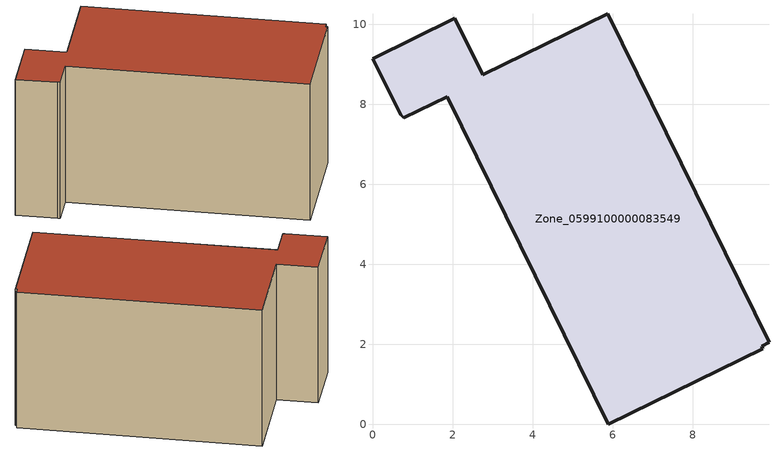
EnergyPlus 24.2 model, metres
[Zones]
Zone_0599100000083549
 floor ground (C_G): 9.73,1.95 9.76,1.89 5.89,0 1.87,8.19 0.78,7.66 0.71,7.74 0,9.14 2.06,10.15 2.76,8.74 5.88,10.26 9.91,2.04 z0
 wall outside (C_F): 2.76,8.74 2.06,10.15 0,9.14 0.71,7.74 0.78,7.66 1.87,8.19 5.89,0 9.76,1.89 9.73,1.95 9.91,2.04 5.88,10.26 2.76,8.74 z0:5.76
 roof outside (C_R): 9.91,2.04 5.88,10.26 2.76,8.74 2.06,10.15 0,9.14 0.71,7.74 0.78,7.66 1.87,8.19 5.89,0 9.76,1.89 9.73,1.95 z5.76
[BUILDING]
Pand.0599100000083549: North Axis=0; Terrain=City; Loads Convergence Tolerance Value=0.04; Temperature Convergence Tolerance Value=0.4; Solar Distribution=FullExterior; Maximum Number of Warmup Days=25; Minimum Number of Warmup Days=1
[Site:Location]
Rotterdam.The.Hague.AP_ZH_NLD Design_Conditions: Latitude=51.96; Longitude=4.45; Time Zone=1; Elevation=-4.5
[SITE:GROUNDTEMPERATURE:BUILDINGSURFACE]
18, 18, 18, 18, 18, 18, 18, 18, 18, 18, 18, 18
[MATERIAL] Thermal Absorptance=0.9; Solar Absorptance=0.7; Visible Absorptance=0.7
Name | Roughness | Thickness | Conductivity | Density | Specific Heat
G.TI.1946-1964 | MediumSmooth | 0.15 | 1 | 540 | 1210
F.TI.1946-1964 | Rough | 0.3 | 0.857143 | 1920 | 840
R.TI.1946-1964 | MediumRough | 0.2 | 0.277778 | 1500 | 1000
[CONSTRUCTION]
C_G: G.TI.1946-1964
C_F: F.TI.1946-1964
C_R: R.TI.1946-1964
[ZONE]
Zone_0599100000083549: Type=1; Multiplier=1; Ceiling Height=Autocalculate; Volume=Autocalculate; Floor Area=autocalculate; Part of Total Floor Area=Yes
[ZONEINFILTRATION:DESIGNFLOWRATE]
Infil_Zone_0599100000083549: Zone or ZoneList or Space or SpaceList=Zone_0599100000083549; Schedule=AlwaysOn; Design Flow Rate Calculation Method=Flow/Area; Flow Rate per Floor Area=0.003; Constant Term Coefficient=1; Temperature Term Coefficient=0; Velocity Term Coefficient=0; Velocity Squared Term Coefficient=0
[HVACTEMPLATE:ZONE:IDEALLOADSAIRSYSTEM]
Zone_0599100000083549: Maximum Heating Supply Air Temperature=50; Minimum Cooling Supply Air Temperature=13; Maximum Heating Supply Air Humidity Ratio=0.0156; Minimum Cooling Supply Air Humidity Ratio=0.0077; Heating Limit=NoLimit; Cooling Limit=NoLimit; Dehumidification Control Type=ConstantSensibleHeatRatio; Cooling Sensible Heat Ratio=0.7; Dehumidification Setpoint=60; Humidification Control Type=None; Humidification Setpoint=30; Outdoor Air Method=None; Outdoor Air Flow Rate per Person=0.00944; Outdoor Air Flow Rate per Zone Floor Area=0; Outdoor Air Flow Rate per Zone=0; Demand Controlled Ventilation Type=None; Outdoor Air Economizer Type=NoEconomizer; Heat Recovery Type=None; Sensible Heat Recovery Effectiveness=0.7; Latent Heat Recovery Effectiveness=0.65
[ZONECONTROL:THERMOSTAT]
ThermostatControl_Zone_0599100000083549: Zone or ZoneList=Zone_0599100000083549; Control Type Schedule=DualSetpointControlType; Control 1=Thermostat_Zone_0599100000083549; Temperature Difference Between Cutout And Setpoint=0
[THERMOSTATSETPOINT:DUALSETPOINT]
Thermostat_Zone_0599100000083549: Heating Setpoint Temperature Schedule=HeatingSetpoint_Zone_0599100000083549; Cooling Setpoint Temperature Schedule=CoolingSetpoint_Zone_0599100000083549
[SCHEDULE:COMPACT]
HeatingSetpoint_Zone_0599100000083549: Through: 12/31, For: AllDays, Until: 24:00, 21
CoolingSetpoint_Zone_0599100000083549: Through: 12/31, For: AllDays, Until: 24:00, 24
DualSetpointControlType: Through: 12/31, For: AllDays, Until: 24:00, 4
AlwaysOn: Through: 12/31, For: AllDays, Until: 24:00, 1
